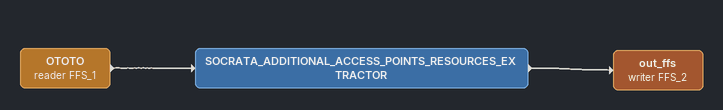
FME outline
OTOTO (reader FFS_1)
    -> SOCRATA_ADDITIONAL_ACCESS_POINTS_RESOURCES_EXTRACTOR
SOCRATA_ADDITIONAL_ACCESS_POINTS_RESOURCES_EXTRACTOR
    -> out_ffs (writer FFS_2)
out_ffs (writer FFS_2)
